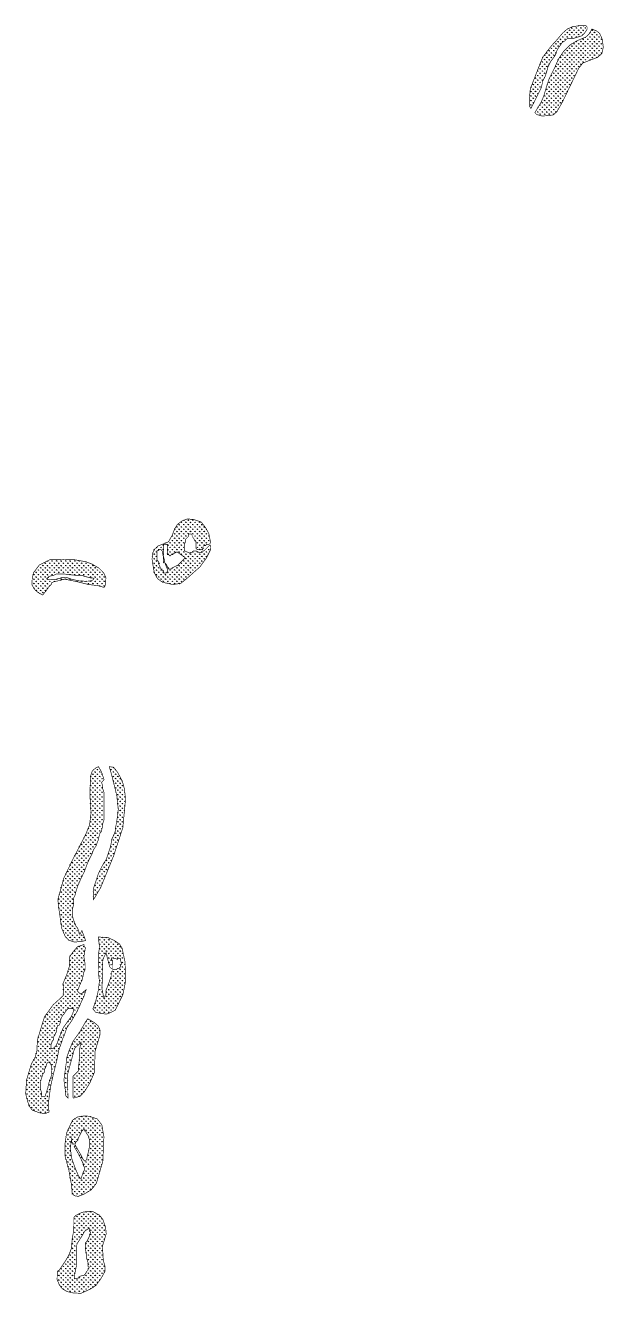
# Model space of a CAD drawing. Header units: metres. Extents: x 319750 to 415268, y 1725605 to 1842937.
# Drawn here: x 356991 to 358793, y 1748315 to 1752269 of the extents above; entities that cross this region are included whole.
import ezdxf

# ---------------------------------------------------------------- set-up
doc = ezdxf.new("R2010")
doc.units = ezdxf.units.M
doc.header["$MEASUREMENT"] = 0
doc.layers.add('MANGROOVES BUFFER ZONE', color=120, linetype='Continuous')

msp = doc.modelspace()

# ---------------------------------------------------------------- hatches: boundary and pattern name
at = {"layer": 'MANGROOVES BUFFER ZONE'}
h = msp.add_hatch(dxfattribs=at)
h.set_pattern_fill('GRASS', color=256, scale=10)
h.paths.add_polyline_path([(358733.3, 1752244.8), (358741.5, 1752256.9), (358741.5, 1752263), (358737.7, 1752267.9), (358717.1, 1752267.9), (358694.6, 1752264.5), (358678.7, 1752256.9), (358664.5, 1752244.2), (358644, 1752220), (358631.9, 1752207.1), (358618, 1752189.8), (358602.8, 1752168.9), (358585.9, 1752126.5), (358564.4, 1752071.1), (358561.1, 1752038.7), (358561, 1752018.3), (358566.2, 1752010.1), (358574.4, 1752026.3), (358582.5, 1752042.5), (358590.7, 1752058.7), (358598.9, 1752074.9), (358603, 1752095.2), (358611.2, 1752111.4), (358615.3, 1752123.5), (358619.4, 1752139.7), (358627.6, 1752155.9), (358639.8, 1752172.1), (358643.9, 1752180.2), (358648, 1752192.4), (358656.1, 1752204.5), (358664.3, 1752216.6), (358672.4, 1752220.7), (358680.6, 1752228.8), (358700.8, 1752228.7), (358713, 1752232.7), (358725.2, 1752236.7)])
h = msp.add_hatch(dxfattribs=at)
h.set_pattern_fill('GRASS', color=256, scale=10)
h.paths.add_polyline_path([(358753, 1752161.3), (358774.8, 1752169.8), (358787.3, 1752181), (358791.7, 1752200.7), (358788.6, 1752225.5), (358780.4, 1752243.8), (358771, 1752251.5), (358756, 1752257.5), (358749.6, 1752244.7), (358737.4, 1752232.6), (358708.9, 1752220.5), (358688.6, 1752208.4), (358668.2, 1752188.2), (358651.9, 1752163.9), (358639.7, 1752135.6), (358623.3, 1752103.2), (358615.1, 1752078.9), (358606.9, 1752050.5), (358598.7, 1752030.3), (358586.5, 1752010), (358578.5, 1751996.8), (358584, 1751991.1), (358599.3, 1751986.7), (358612, 1751986.9), (358635.1, 1751989.5), (358646.8, 1751999.2), (358663.7, 1752028.6), (358715.4, 1752135.8), (358728.5, 1752151.7)])
h = msp.add_hatch(dxfattribs=at)
h.set_pattern_fill('GRASS', color=256, scale=10)
h.paths.add_polyline_path([(357555.5, 1750608.9), (357568.4, 1750634.5), (357567.7, 1750648.6), (357563.5, 1750646.5), (357559.5, 1750642.5), (357551.3, 1750634.4), (357547.2, 1750630.4), (357543.2, 1750630.4), (357539.1, 1750626.3), (357531, 1750626.4), (357522.9, 1750630.5), (357514.8, 1750630.5), (357510.7, 1750626.4), (357506.7, 1750626.5), (357503.8, 1750623.6), (357486.4, 1750631), (357486.4, 1750634.6), (357486.4, 1750638.7), (357486.4, 1750642.8), (357486.5, 1750646.8), (357486.5, 1750650.9), (357490.6, 1750659), (357490.6, 1750663), (357490.6, 1750667.1), (357494.7, 1750671.1), (357498.7, 1750675.2), (357498.8, 1750683.3), (357502.8, 1750683.3), (357506.9, 1750683.3), (357510.9, 1750679.2), (357510.9, 1750675.1), (357514.9, 1750671.1), (357519, 1750662.9), (357523, 1750658.9), (357523, 1750654.8), (357523, 1750650.7), (357523, 1750646.7), (357522.9, 1750642.6), (357522.9, 1750638.6), (357527, 1750634.5), (357535.1, 1750634.5), (357539.1, 1750634.5), (357543.2, 1750634.4), (357543.2, 1750638.5), (357547.3, 1750638.5), (357547.3, 1750642.5), (357547.3, 1750646.6), (357551.4, 1750646.6), (357555.4, 1750650.6), (357563.5, 1750650.6), (357567.4, 1750654.5), (357567, 1750664.1), (357562.8, 1750684.6), (357552.6, 1750703.3), (357539, 1750720.8), (357515.7, 1750728.5), (357495.3, 1750730.3), (357479.5, 1750723.9), (357465.8, 1750714.1), (357457, 1750700.7), (357448.5, 1750678.9), (357437.3, 1750659.1), (357421, 1750652.2), (357404.9, 1750646.1), (357392.3, 1750634.5), (357387.1, 1750621.4), (357386.1, 1750604.2), (357389.2, 1750583.3), (357393, 1750562.9), (357402.8, 1750544.1), (357418.8, 1750532.7), (357450.5, 1750525.8), (357475.3, 1750529.3), (357495.5, 1750545.5), (357535.3, 1750580.9)])
h.paths.add_polyline_path([(357489.3, 1750609.2), (357482.2, 1750602.2), (357474.1, 1750594.1), (357466, 1750586), (357457.8, 1750582), (357449.7, 1750578), (357445.6, 1750573.9), (357441.6, 1750574), (357437.5, 1750574), (357437.5, 1750578), (357433.5, 1750582.1), (357429.5, 1750590.2), (357425.4, 1750594.3), (357433.5, 1750574), (357433.5, 1750569.9), (357433.4, 1750565.9), (357429.4, 1750561.8), (357425.3, 1750561.8), (357421.3, 1750561.9), (357421.3, 1750565.9), (357421.3, 1750570), (357417.2, 1750570), (357417.2, 1750574), (357413.7, 1750574.1), (357406.5, 1750590.3), (357409.2, 1750590.3), (357405.2, 1750598.4), (357401.1, 1750602.5), (357401.1, 1750606.6), (357401.2, 1750618.7), (357401.2, 1750626.8), (357401.2, 1750630.9), (357405.3, 1750630.9), (357409.3, 1750634.9), (357413.4, 1750634.9), (357417.4, 1750630.8), (357421.4, 1750610.5), (357421.4, 1750598.4), (357421.4, 1750594.3), (357425.4, 1750598.4), (357421.4, 1750614.6), (357421.5, 1750638.9), (357421.5, 1750643), (357421.6, 1750651.1), (357425.6, 1750651.1), (357429.7, 1750651.1), (357433.7, 1750651.1), (357433.7, 1750647), (357433.7, 1750634.8), (357433.7, 1750630.8), (357433.6, 1750622.7), (357433.6, 1750618.6), (357437.7, 1750618.6), (357441.7, 1750614.5), (357445.8, 1750618.6), (357449.9, 1750618.6), (357453.9, 1750622.6), (357462, 1750626.6), (357463.9, 1750627.5)], flags=16)
h = msp.add_hatch(dxfattribs=at)
h.set_pattern_fill('GRASS', color=256, scale=10)
h.paths.add_polyline_path([(357220.7, 1750576.8), (357199.1, 1750589.4), (357179.8, 1750596.9), (357144.6, 1750603), (357109.6, 1750603.9), (357067.2, 1750602.9), (357034.6, 1750586.4), (357016.2, 1750561.7), (357012.5, 1750543.2), (357012.1, 1750524.2), (357020.2, 1750510.2), (357032.2, 1750500), (357045.3, 1750493.1), (357056, 1750506.4), (357064.2, 1750518.5), (357068.2, 1750522.6), (357072.3, 1750526.6), (357072.3, 1750530.7), (357080.4, 1750534.7), (357100.7, 1750538.7), (357112.9, 1750542.7), (357133.2, 1750538.5), (357153.5, 1750534.4), (357185.9, 1750526.2), (357218.3, 1750522), (357236.4, 1750516.8), (357241.5, 1750526.5), (357242.1, 1750547.1), (357235.5, 1750561.7)])
h.paths.add_polyline_path([(357149.5, 1750554.7), (357165.7, 1750554.7), (357177.8, 1750550.6), (357194.1, 1750546.4), (357198.1, 1750546.4), (357205.3, 1750545.2), (357203.2, 1750540.9), (357193.6, 1750536.5), (357176.4, 1750536), (357156.3, 1750537.5), (357134.6, 1750542.4), (357119.4, 1750547.8), (357103.2, 1750546.8), (357080.8, 1750540.7), (357063.2, 1750541.7), (357058, 1750544.7), (357060.2, 1750546.9), (357064.3, 1750546.9), (357064.3, 1750551), (357080.5, 1750555), (357088.6, 1750559), (357108.9, 1750558.9), (357145.4, 1750554.7)], flags=16)
h = msp.add_hatch(dxfattribs=at)
h.set_pattern_fill('GRASS', color=256, scale=10)
h.paths.add_polyline_path([(357231.8, 1749771.5), (357231.9, 1749779.6), (357236, 1749791.7), (357236, 1749808), (357236.1, 1749828.2), (357236.2, 1749856.6), (357236.3, 1749876.9), (357232.3, 1749889.1), (357232.3, 1749897.2), (357228.5, 1749908.7), (357236.4, 1749917.5), (357228.4, 1749941.9), (357219.2, 1749957.8), (357212.8, 1749955.6), (357199.9, 1749945.1), (357193.5, 1749925.4), (357193.8, 1749907.9), (357192.2, 1749879.9), (357193.8, 1749838.9), (357196, 1749815.2), (357191.3, 1749776.3), (357178.6, 1749745.4), (357140.5, 1749671.6), (357111, 1749610.6), (357092.4, 1749543.4), (357097, 1749505.2), (357104.5, 1749454.2), (357115.3, 1749428.7), (357126.4, 1749416.7), (357144.2, 1749411.2), (357164.2, 1749412.8), (357179, 1749415.9), (357177.9, 1749418.7), (357167.4, 1749447), (357161.2, 1749434.9), (357153.7, 1749455.3), (357149.6, 1749459.4), (357141.6, 1749479.7), (357137.6, 1749491.9), (357137.6, 1749495.9), (357137.6, 1749512.2), (357141.7, 1749528.4), (357141.8, 1749536.5), (357141.8, 1749548.7), (357145.9, 1749556.8), (357150, 1749573), (357154.1, 1749585.1), (357166.4, 1749613.5), (357174.6, 1749629.7), (357186.8, 1749662.1), (357199.1, 1749686.4), (357203.2, 1749698.5), (357211.4, 1749710.7), (357215.5, 1749722.8), (357219.5, 1749730.9), (357219.6, 1749735), (357223.7, 1749751.2), (357227.7, 1749755.2)])
h = msp.add_hatch(dxfattribs=at)
h.set_pattern_fill('GRASS', color=256, scale=10)
h.paths.add_polyline_path([(357293.4, 1749913), (357278.9, 1749939.9), (357266.3, 1749956), (357252.8, 1749958), (357260.8, 1749929.6), (357276.8, 1749864.6), (357276.8, 1749860.5), (357280.7, 1749824), (357276.5, 1749791.6), (357272.4, 1749767.3), (357272.4, 1749759.1), (357264.2, 1749738.9), (357260.1, 1749730.8), (357260.1, 1749726.7), (357256, 1749706.5), (357243.7, 1749670), (357231.4, 1749649.8), (357219.2, 1749625.5), (357211, 1749601.2), (357202.8, 1749576.8), (357202.7, 1749552.5), (357202.6, 1749543.2), (357207.4, 1749549.5), (357215.4, 1749563.2), (357225.8, 1749580.8), (357266.2, 1749679.8), (357294.9, 1749767.6), (357303.5, 1749857.5), (357299.6, 1749889.2)])
h = msp.add_hatch(dxfattribs=at)
h.set_pattern_fill('GRASS', color=256, scale=10)
h.paths.add_polyline_path([(357169.3, 1749297), (357173.4, 1749317.3), (357177.5, 1749325.4), (357177.6, 1749333.5), (357177.6, 1749341.6), (357173.6, 1749366), (357177.8, 1749390.3), (357177.8, 1749394.4), (357173.7, 1749398.4), (357173.7, 1749403.2), (357172, 1749403), (357153.3, 1749396.3), (357139.4, 1749380), (357129.2, 1749365.3), (357127.9, 1749334.3), (357120.2, 1749309.5), (357108.7, 1749282.3), (357110.3, 1749245.4), (357104.6, 1749239.8), (357077.4, 1749214.9), (357050.9, 1749178.4), (357028.8, 1749105.8), (357027.1, 1749072.2), (357022.2, 1749053.3), (357009.7, 1749030.5), (356994.8, 1748980.7), (356992.3, 1748937.9), (357002.1, 1748901.1), (357012.9, 1748887.1), (357036.8, 1748878.4), (357053, 1748876.5), (357065.2, 1748881.1), (357062.4, 1748903.9), (357066.6, 1748936.4), (357070.8, 1748964.7), (357079, 1749001.2), (357087.2, 1749033.6), (357095.5, 1749074.2), (357107.8, 1749110.6), (357111.9, 1749118.7), (357120.1, 1749143.1), (357136.4, 1749167.3), (357152.7, 1749195.7), (357169.1, 1749232.1), (357173.2, 1749240.2), (357180.9, 1749263), (357172.4, 1749255.5), (357166.6, 1749250.1), (357160.8, 1749251.2), (357153.1, 1749258.1)])
h.paths.add_polyline_path([(357141.1, 1749204), (357140, 1749190.6), (357133.5, 1749177.2), (357122.6, 1749163), (357109.2, 1749143.9), (357095.8, 1749111.6), (357088.5, 1749090.6), (357079.5, 1749080.8), (357071.2, 1749078.3), (357071.2, 1749090.5), (357075.3, 1749102.7), (357079.4, 1749106.7), (357079.4, 1749114.8), (357087.6, 1749131), (357087.6, 1749135.1), (357091.7, 1749151.3), (357095.8, 1749151.3), (357099.9, 1749159.4), (357099.9, 1749167.5), (357108.1, 1749183.7), (357112.1, 1749187.7), (357120.3, 1749199.9), (357123.7, 1749203.2)], flags=16)
h.paths.add_polyline_path([(357062.4, 1749037.3), (357069.1, 1749033.1), (357072.9, 1749024.1), (357073.8, 1749011.4), (357072.5, 1748994.7), (357065.7, 1748976.4), (357061.2, 1748957.4), (357056.4, 1748941.1), (357052.6, 1748930.5), (357042.3, 1748928.6), (357042.3, 1748940.5), (357038.3, 1748952.7), (357038.3, 1748956.7), (357038.3, 1748964.9), (357038.4, 1748977), (357042.5, 1748989.2), (357046.6, 1749001.3), (357050.6, 1749005.4), (357050.7, 1749013.5), (357054.8, 1749021.6), (357058.9, 1749033.7)], flags=16)
h = msp.add_hatch(dxfattribs=at)
h.set_pattern_fill('GRASS', color=256, scale=10)
h.paths.add_polyline_path([(357303.1, 1749287.2), (357302, 1749348.1), (357292.4, 1749392.7), (357284.1, 1749405.8), (357267.9, 1749416.2), (357249, 1749424.9), (357238.1, 1749426.1), (357218.4, 1749426.7), (357222.4, 1749394.2), (357218.2, 1749369.9), (357218.2, 1749349.6), (357218.1, 1749321.2), (357222, 1749288.7), (357217.8, 1749256.3), (357209.6, 1749223.9), (357201.7, 1749203), (357209.7, 1749192.8), (357228.6, 1749188), (357245.1, 1749186.8), (357255.7, 1749190.9), (357271.4, 1749198.9), (357295.2, 1749247.4)])
h.paths.add_polyline_path([(357242.1, 1749248.1), (357236, 1749236), (357233.1, 1749250.1), (357230.1, 1749264.2), (357231.9, 1749330), (357232.8, 1749357), (357242.6, 1749377.9), (357246.6, 1749361.7), (357254.6, 1749333.2), (357258.7, 1749329.2), (357262.7, 1749329.2), (357262.7, 1749333.2), (357262.8, 1749341.3), (357262.8, 1749345.4), (357262.8, 1749353.5), (357258.8, 1749357.6), (357258.8, 1749361.6), (357262.8, 1749361.6), (357279, 1749357.5), (357279.1, 1749359.8), (357287.2, 1749360.1), (357287.2, 1749357.5), (357291.2, 1749341.2), (357287.1, 1749341.2), (357287.1, 1749333.1), (357283, 1749329.1), (357278.9, 1749329.1), (357274.9, 1749325.1), (357270.8, 1749325.1), (357266.8, 1749325.1), (357262.7, 1749325.1), (357262.7, 1749321), (357258.6, 1749317), (357258.6, 1749312.9), (357258.6, 1749308.9), (357258.6, 1749304.8), (357250.4, 1749280.5), (357242.2, 1749260.3)], flags=16)
h = msp.add_hatch(dxfattribs=at)
h.set_pattern_fill('GRASS', color=256, scale=10)
h.paths.add_polyline_path([(357223.6, 1749121.4), (357224.2, 1749136.3), (357217.9, 1749150.2), (357204.9, 1749161), (357185.2, 1749172.1), (357176.9, 1749159.1), (357160.6, 1749130.7), (357140.2, 1749102.4), (357128, 1749074.1), (357119.8, 1749049.8), (357119.7, 1749041.6), (357115.6, 1749013.3), (357111.4, 1748980.8), (357115.4, 1748952.4), (357117.3, 1748932.1), (357123.7, 1748925.4), (357123.3, 1749000.6), (357144.5, 1749079.4), (357164.6, 1749098.3), (357160.4, 1749078), (357160.3, 1749049.6), (357156.1, 1749017.2), (357156.1, 1749013.1), (357156.1, 1749009.1), (357152, 1749005), (357148, 1749001), (357143.9, 1748996.9), (357139.8, 1748992.9), (357139.8, 1748988.8), (357139.8, 1748972.6), (357139.7, 1748960.4), (357139.7, 1748948.3), (357139.6, 1748928), (357140.4, 1748924.9), (357140.8, 1748924.9), (357161.3, 1748930.1), (357176.2, 1748946.1), (357192.5, 1748972.4), (357207, 1749006.5), (357208.2, 1749069.5)])
h = msp.add_hatch(dxfattribs=at)
h.set_pattern_fill('GRASS', color=256, scale=10)
h.paths.add_polyline_path([(357232.6, 1748727.5), (357236, 1748804), (357229.5, 1748841.4), (357215.1, 1748859.9), (357189.3, 1748868.3), (357172.7, 1748868.8), (357153.4, 1748865.8), (357139.3, 1748856.6), (357131.9, 1748842.7), (357119.7, 1748815.9), (357118.9, 1748810.4), (357114.7, 1748782), (357114.7, 1748761.7), (357114.6, 1748745.5), (357126.6, 1748700.8), (357134.6, 1748656.2), (357137.4, 1748626.6), (357144.4, 1748620.3), (357155.9, 1748618.4), (357173.4, 1748625.1), (357196.1, 1748638.4), (357212.4, 1748658.9)])
h.paths.add_polyline_path([(357175.3, 1748700.7), (357171.2, 1748692.6), (357167.1, 1748680.4), (357164.5, 1748672.8), (357157.3, 1748681.1), (357147.3, 1748704.1), (357135.5, 1748737.1), (357131.3, 1748769.6), (357135.1, 1748794.1), (357135.1, 1748790.1), (357135, 1748786), (357139.1, 1748786), (357139.1, 1748781.9), (357143.1, 1748781.9), (357147.2, 1748781.9), (357147.2, 1748786), (357151.3, 1748790), (357155.3, 1748794), (357155.4, 1748798.1), (357159.4, 1748806.2), (357163.5, 1748814.3), (357167.6, 1748822.4), (357171.7, 1748826.4), (357175.7, 1748826.4), (357175.7, 1748822.4), (357179.8, 1748822.4), (357179.8, 1748818.3), (357187.8, 1748806.1), (357191.8, 1748789.9), (357191.8, 1748785.8), (357191.8, 1748781.7), (357191.8, 1748777.7), (357187.7, 1748757.4), (357183.6, 1748741.2), (357183.5, 1748737.2), (357179.5, 1748729.1), (357175.4, 1748729.1), (357171.4, 1748733.1), (357163.3, 1748749.4), (357151.2, 1748769.7), (357147.2, 1748777.9), (357143.1, 1748773.8), (357155.2, 1748753.5), (357171.3, 1748721), (357171.3, 1748716.9), (357175.3, 1748708.8)], flags=16)
h = msp.add_hatch(dxfattribs=at)
h.set_pattern_fill('GRASS', color=256, scale=10)
h.paths.add_polyline_path([(357231.4, 1748463.4), (357238.4, 1748485.7), (357243.2, 1748501.6), (357241.1, 1748522.7), (357232.5, 1748546.6), (357222, 1748559.9), (357200.6, 1748571.4), (357187.6, 1748572.2), (357167.8, 1748568.5), (357148.8, 1748559.3), (357142.3, 1748552.7), (357142.3, 1748542.6), (357142.2, 1748514.2), (357138, 1748489.9), (357133.8, 1748453.4), (357125.7, 1748433.1), (357113.4, 1748412.9), (357097.1, 1748388.6), (357090.7, 1748385), (357090.2, 1748359), (357097.1, 1748342.5), (357107, 1748329.9), (357121.8, 1748321.4), (357141.1, 1748317.1), (357164.6, 1748316.2), (357192, 1748328.4), (357211.3, 1748340.7), (357227.7, 1748363.5), (357239.7, 1748385.4), (357239.5, 1748400.6), (357234.1, 1748418.4)])
h.paths.add_polyline_path([(357186.4, 1748412.6), (357186.4, 1748404.5), (357186.4, 1748400.4), (357190.4, 1748396.4), (357186.4, 1748392.3), (357186.3, 1748388.3), (357182.3, 1748384.2), (357178.2, 1748376.1), (357174.1, 1748372.1), (357170.1, 1748372.1), (357157.9, 1748368.1), (357157.9, 1748364), (357144, 1748361.3), (357145.8, 1748379.9), (357151.1, 1748405.3), (357151.1, 1748423), (357151.1, 1748446.6), (357151.7, 1748469.7), (357167.1, 1748493.9), (357176.6, 1748510.4), (357190.9, 1748519.5), (357190.9, 1748518.1), (357190.9, 1748514), (357190.8, 1748509.9), (357194.9, 1748505.9), (357190.8, 1748497.8), (357190.8, 1748493.7), (357186.7, 1748485.6), (357182.6, 1748477.5), (357178.5, 1748473.5), (357178.5, 1748465.4), (357178.5, 1748453.2), (357182.4, 1748432.9), (357182.4, 1748424.8)], flags=16)

# ---------------------------------------------------------------- linework, layer by layer
at = {"layer": 'MANGROOVES BUFFER ZONE', "const_width": 2}
for points in [[(358733.3, 1752244.8), (358741.5, 1752256.9), (358741.5, 1752263), (358737.7, 1752267.9), (358717.1, 1752267.9), (358694.6, 1752264.5), (358678.7, 1752256.9), (358664.5, 1752244.2), (358644, 1752220), (358631.9, 1752207.1), (358618, 1752189.8), (358602.8, 1752168.9), (358585.9, 1752126.5), (358564.4, 1752071.1), (358561.1, 1752038.7), (358561, 1752018.3), (358566.2, 1752010.1), (358574.4, 1752026.3), (358582.5, 1752042.5), (358590.7, 1752058.7), (358598.9, 1752074.9), (358603, 1752095.2), (358611.2, 1752111.4), (358615.3, 1752123.5), (358619.4, 1752139.7), (358627.6, 1752155.9), (358639.8, 1752172.1), (358643.9, 1752180.2), (358648, 1752192.4), (358656.1, 1752204.5), (358664.3, 1752216.6), (358672.4, 1752220.7), (358680.6, 1752228.8), (358700.8, 1752228.7), (358713, 1752232.7), (358725.2, 1752236.7), (358733.3, 1752244.8)], [(358753, 1752161.3), (358774.8, 1752169.8), (358787.3, 1752181), (358791.7, 1752200.7), (358788.6, 1752225.5), (358780.4, 1752243.8), (358771, 1752251.5), (358756, 1752257.5), (358749.6, 1752244.7), (358737.4, 1752232.6), (358708.9, 1752220.5), (358688.6, 1752208.4), (358668.2, 1752188.2), (358651.9, 1752163.9), (358639.7, 1752135.6), (358623.3, 1752103.2), (358615.1, 1752078.9), (358606.9, 1752050.5), (358598.7, 1752030.3), (358586.5, 1752010), (358578.5, 1751996.8), (358584, 1751991.1), (358599.3, 1751986.7), (358612, 1751986.9), (358635.1, 1751989.5), (358646.8, 1751999.2), (358663.7, 1752028.6), (358715.4, 1752135.8), (358728.5, 1752151.7), (358753, 1752161.3)], [(357555.5, 1750608.9), (357568.4, 1750634.5), (357567.7, 1750648.6), (357563.5, 1750646.5), (357559.5, 1750642.5), (357551.3, 1750634.4), (357547.2, 1750630.4), (357543.2, 1750630.4), (357539.1, 1750626.3), (357531, 1750626.4), (357522.9, 1750630.5), (357514.8, 1750630.5), (357510.7, 1750626.4), (357506.7, 1750626.5), (357503.8, 1750623.6), (357486.4, 1750631), (357486.4, 1750634.6), (357486.4, 1750638.7), (357486.4, 1750642.8), (357486.5, 1750646.8), (357486.5, 1750650.9), (357490.6, 1750659), (357490.6, 1750663), (357490.6, 1750667.1), (357494.7, 1750671.1), (357498.7, 1750675.2), (357498.8, 1750683.3), (357502.8, 1750683.3), (357506.9, 1750683.3), (357510.9, 1750679.2), (357510.9, 1750675.1), (357514.9, 1750671.1), (357519, 1750662.9), (357523, 1750658.9), (357523, 1750654.8), (357523, 1750650.7), (357523, 1750646.7), (357522.9, 1750642.6), (357522.9, 1750638.6), (357527, 1750634.5), (357535.1, 1750634.5), (357539.1, 1750634.5), (357543.2, 1750634.4), (357543.2, 1750638.5), (357547.3, 1750638.5), (357547.3, 1750642.5), (357547.3, 1750646.6), (357551.4, 1750646.6), (357555.4, 1750650.6), (357563.5, 1750650.6), (357567.4, 1750654.5), (357567, 1750664.1), (357562.8, 1750684.6), (357552.6, 1750703.3), (357539, 1750720.8), (357515.7, 1750728.5), (357495.3, 1750730.3), (357479.5, 1750723.9), (357465.8, 1750714.1), (357457, 1750700.7), (357448.5, 1750678.9), (357437.3, 1750659.1), (357421, 1750652.2), (357404.9, 1750646.1), (357392.3, 1750634.5), (357387.1, 1750621.4), (357386.1, 1750604.2), (357389.2, 1750583.3), (357393, 1750562.9), (357402.8, 1750544.1), (357418.8, 1750532.7), (357450.5, 1750525.8), (357475.3, 1750529.3), (357495.5, 1750545.5), (357535.3, 1750580.9), (357555.5, 1750608.9)], [(357489.3, 1750609.2), (357482.2, 1750602.2), (357474.1, 1750594.1), (357466, 1750586), (357457.8, 1750582), (357449.7, 1750578), (357445.6, 1750573.9), (357441.6, 1750574), (357437.5, 1750574), (357437.5, 1750578), (357433.5, 1750582.1), (357429.5, 1750590.2), (357425.4, 1750594.3), (357433.5, 1750574), (357433.5, 1750569.9), (357433.4, 1750565.9), (357429.4, 1750561.8), (357425.3, 1750561.8), (357421.3, 1750561.9), (357421.3, 1750565.9), (357421.3, 1750570), (357417.2, 1750570), (357417.2, 1750574), (357413.7, 1750574.1), (357406.5, 1750590.3), (357409.2, 1750590.3), (357405.2, 1750598.4), (357401.1, 1750602.5), (357401.1, 1750606.6), (357401.2, 1750618.7), (357401.2, 1750626.8), (357401.2, 1750630.9), (357405.3, 1750630.9), (357409.3, 1750634.9), (357413.4, 1750634.9), (357417.4, 1750630.8), (357421.4, 1750610.5), (357421.4, 1750598.4), (357421.4, 1750594.3), (357425.4, 1750598.4), (357421.4, 1750614.6), (357421.5, 1750638.9), (357421.5, 1750643), (357421.6, 1750651.1), (357425.6, 1750651.1), (357429.7, 1750651.1), (357433.7, 1750651.1), (357433.7, 1750647), (357433.7, 1750634.8), (357433.7, 1750630.8), (357433.6, 1750622.7), (357433.6, 1750618.6), (357437.7, 1750618.6), (357441.7, 1750614.5), (357445.8, 1750618.6), (357449.9, 1750618.6), (357453.9, 1750622.6), (357462, 1750626.6), (357463.9, 1750627.5), (357489.3, 1750609.2)], [(357220.7, 1750576.8), (357199.1, 1750589.4), (357179.8, 1750596.9), (357144.6, 1750603), (357109.6, 1750603.9), (357067.2, 1750602.9), (357034.6, 1750586.4), (357016.2, 1750561.7), (357012.5, 1750543.2), (357012.1, 1750524.2), (357020.2, 1750510.2), (357032.2, 1750500), (357045.3, 1750493.1), (357056, 1750506.4), (357064.2, 1750518.5), (357068.2, 1750522.6), (357072.3, 1750526.6), (357072.3, 1750530.7), (357080.4, 1750534.7), (357100.7, 1750538.7), (357112.9, 1750542.7), (357133.2, 1750538.5), (357153.5, 1750534.4), (357185.9, 1750526.2), (357218.3, 1750522), (357236.4, 1750516.8), (357241.5, 1750526.5), (357242.1, 1750547.1), (357235.5, 1750561.7), (357220.7, 1750576.8)], [(357149.5, 1750554.7), (357165.7, 1750554.7), (357177.8, 1750550.6), (357194.1, 1750546.4), (357198.1, 1750546.4), (357205.3, 1750545.2), (357203.2, 1750540.9), (357193.6, 1750536.5), (357176.4, 1750536), (357156.3, 1750537.5), (357134.6, 1750542.4), (357119.4, 1750547.8), (357103.2, 1750546.8), (357080.8, 1750540.7), (357063.2, 1750541.7), (357058, 1750544.7), (357060.2, 1750546.9), (357064.3, 1750546.9), (357064.3, 1750551), (357080.5, 1750555), (357088.6, 1750559), (357108.9, 1750558.9), (357145.4, 1750554.7), (357149.5, 1750554.7)], [(357231.8, 1749771.5), (357231.9, 1749779.6), (357236, 1749791.7), (357236, 1749808), (357236.1, 1749828.2), (357236.2, 1749856.6), (357236.3, 1749876.9), (357232.3, 1749889.1), (357232.3, 1749897.2), (357228.5, 1749908.7), (357236.4, 1749917.5), (357228.4, 1749941.9), (357219.2, 1749957.8), (357212.8, 1749955.6), (357199.9, 1749945.1), (357193.5, 1749925.4), (357193.8, 1749907.9), (357192.2, 1749879.9), (357193.8, 1749838.9), (357196, 1749815.2), (357191.3, 1749776.3), (357178.6, 1749745.4), (357140.5, 1749671.6), (357111, 1749610.6), (357092.4, 1749543.4), (357097, 1749505.2), (357104.5, 1749454.2), (357115.3, 1749428.7), (357126.4, 1749416.7), (357144.2, 1749411.2), (357164.2, 1749412.8), (357179, 1749415.9), (357177.9, 1749418.7), (357167.4, 1749447), (357161.2, 1749434.9), (357153.7, 1749455.3), (357149.6, 1749459.4), (357141.6, 1749479.7), (357137.6, 1749491.9), (357137.6, 1749495.9), (357137.6, 1749512.2), (357141.7, 1749528.4), (357141.8, 1749536.5), (357141.8, 1749548.7), (357145.9, 1749556.8), (357150, 1749573), (357154.1, 1749585.1), (357166.4, 1749613.5), (357174.6, 1749629.7), (357186.8, 1749662.1), (357199.1, 1749686.4), (357203.2, 1749698.5), (357211.4, 1749710.7), (357215.5, 1749722.8), (357219.5, 1749730.9), (357219.6, 1749735), (357223.7, 1749751.2), (357227.7, 1749755.2), (357231.8, 1749771.5)], [(357293.4, 1749913), (357278.9, 1749939.9), (357266.3, 1749956), (357252.8, 1749958), (357260.8, 1749929.6), (357276.8, 1749864.6), (357276.8, 1749860.5), (357280.7, 1749824), (357276.5, 1749791.6), (357272.4, 1749767.3), (357272.4, 1749759.1), (357264.2, 1749738.9), (357260.1, 1749730.8), (357260.1, 1749726.7), (357256, 1749706.5), (357243.7, 1749670), (357231.4, 1749649.8), (357219.2, 1749625.5), (357211, 1749601.2), (357202.8, 1749576.8), (357202.7, 1749552.5), (357202.6, 1749543.2), (357207.4, 1749549.5), (357215.4, 1749563.2), (357225.8, 1749580.8), (357266.2, 1749679.8), (357294.9, 1749767.6), (357303.5, 1749857.5), (357299.6, 1749889.2), (357293.4, 1749913)], [(357169.3, 1749297), (357173.4, 1749317.3), (357177.5, 1749325.4), (357177.6, 1749333.5), (357177.6, 1749341.6), (357173.6, 1749366), (357177.8, 1749390.3), (357177.8, 1749394.4), (357173.7, 1749398.4), (357173.7, 1749403.2), (357172, 1749403), (357153.3, 1749396.3), (357139.4, 1749380), (357129.2, 1749365.3), (357127.9, 1749334.3), (357120.2, 1749309.5), (357108.7, 1749282.3), (357110.3, 1749245.4), (357104.6, 1749239.8), (357077.4, 1749214.9), (357050.9, 1749178.4), (357028.8, 1749105.8), (357027.1, 1749072.2), (357022.2, 1749053.3), (357009.7, 1749030.5), (356994.8, 1748980.7), (356992.3, 1748937.9), (357002.1, 1748901.1), (357012.9, 1748887.1), (357036.8, 1748878.4), (357053, 1748876.5), (357065.2, 1748881.1), (357062.4, 1748903.9), (357066.6, 1748936.4), (357070.8, 1748964.7), (357079, 1749001.2), (357087.2, 1749033.6), (357095.5, 1749074.2), (357107.8, 1749110.6), (357111.9, 1749118.7), (357120.1, 1749143.1), (357136.4, 1749167.3), (357152.7, 1749195.7), (357169.1, 1749232.1), (357173.2, 1749240.2), (357180.9, 1749263), (357172.4, 1749255.5), (357166.6, 1749250.1), (357160.8, 1749251.2), (357153.1, 1749258.1), (357169.3, 1749297)], [(357303.1, 1749287.2), (357302, 1749348.1), (357292.4, 1749392.7), (357284.1, 1749405.8), (357267.9, 1749416.2), (357249, 1749424.9), (357238.1, 1749426.1), (357218.4, 1749426.7), (357222.4, 1749394.2), (357218.2, 1749369.9), (357218.2, 1749349.6), (357218.1, 1749321.2), (357222, 1749288.7), (357217.8, 1749256.3), (357209.6, 1749223.9), (357201.7, 1749203), (357209.7, 1749192.8), (357228.6, 1749188), (357245.1, 1749186.8), (357255.7, 1749190.9), (357271.4, 1749198.9), (357295.2, 1749247.4), (357303.1, 1749287.2)], [(357242.1, 1749248.1), (357236, 1749236), (357233.1, 1749250.1), (357230.1, 1749264.2), (357231.9, 1749330), (357232.8, 1749357), (357242.6, 1749377.9), (357246.6, 1749361.7), (357254.6, 1749333.2), (357258.7, 1749329.2), (357262.7, 1749329.2), (357262.7, 1749333.2), (357262.8, 1749341.3), (357262.8, 1749345.4), (357262.8, 1749353.5), (357258.8, 1749357.6), (357258.8, 1749361.6), (357262.8, 1749361.6), (357279, 1749357.5), (357279.1, 1749359.8), (357287.2, 1749360.1), (357287.2, 1749357.5), (357291.2, 1749341.2), (357287.1, 1749341.2), (357287.1, 1749333.1), (357283, 1749329.1), (357278.9, 1749329.1), (357274.9, 1749325.1), (357270.8, 1749325.1), (357266.8, 1749325.1), (357262.7, 1749325.1), (357262.7, 1749321), (357258.6, 1749317), (357258.6, 1749312.9), (357258.6, 1749308.9), (357258.6, 1749304.8), (357250.4, 1749280.5), (357242.2, 1749260.3), (357242.1, 1749248.1)], [(357141.1, 1749204), (357140, 1749190.6), (357133.5, 1749177.2), (357122.6, 1749163), (357109.2, 1749143.9), (357095.8, 1749111.6), (357088.5, 1749090.6), (357079.5, 1749080.8), (357071.2, 1749078.3), (357071.2, 1749090.5), (357075.3, 1749102.7), (357079.4, 1749106.7), (357079.4, 1749114.8), (357087.6, 1749131), (357087.6, 1749135.1), (357091.7, 1749151.3), (357095.8, 1749151.3), (357099.9, 1749159.4), (357099.9, 1749167.5), (357108.1, 1749183.7), (357112.1, 1749187.7), (357120.3, 1749199.9), (357123.7, 1749203.2), (357141.1, 1749204)], [(357223.6, 1749121.4), (357224.2, 1749136.3), (357217.9, 1749150.2), (357204.9, 1749161), (357185.2, 1749172.1), (357176.9, 1749159.1), (357160.6, 1749130.7), (357140.2, 1749102.4), (357128, 1749074.1), (357119.8, 1749049.8), (357119.7, 1749041.6), (357115.6, 1749013.3), (357111.4, 1748980.8), (357115.4, 1748952.4), (357117.3, 1748932.1), (357123.7, 1748925.4), (357123.3, 1749000.6), (357144.5, 1749079.4), (357164.6, 1749098.3), (357160.4, 1749078), (357160.3, 1749049.6), (357156.1, 1749017.2), (357156.1, 1749013.1), (357156.1, 1749009.1), (357152, 1749005), (357148, 1749001), (357143.9, 1748996.9), (357139.8, 1748992.9), (357139.8, 1748988.8), (357139.8, 1748972.6), (357139.7, 1748960.4), (357139.7, 1748948.3), (357139.6, 1748928), (357140.4, 1748924.9), (357140.8, 1748924.9), (357161.3, 1748930.1), (357176.2, 1748946.1), (357192.5, 1748972.4), (357207, 1749006.5), (357208.2, 1749069.5), (357223.6, 1749121.4)], [(357062.4, 1749037.3), (357069.1, 1749033.1), (357072.9, 1749024.1), (357073.8, 1749011.4), (357072.5, 1748994.7), (357065.7, 1748976.4), (357061.2, 1748957.4), (357056.4, 1748941.1), (357052.6, 1748930.5), (357042.3, 1748928.6), (357042.3, 1748940.5), (357038.3, 1748952.7), (357038.3, 1748956.7), (357038.3, 1748964.9), (357038.4, 1748977), (357042.5, 1748989.2), (357046.6, 1749001.3), (357050.6, 1749005.4), (357050.7, 1749013.5), (357054.8, 1749021.6), (357058.9, 1749033.7), (357062.4, 1749037.3)], [(357232.6, 1748727.5), (357236, 1748804), (357229.5, 1748841.4), (357215.1, 1748859.9), (357189.3, 1748868.3), (357172.7, 1748868.8), (357153.4, 1748865.8), (357139.3, 1748856.6), (357131.9, 1748842.7), (357119.7, 1748815.9), (357118.9, 1748810.4), (357114.7, 1748782), (357114.7, 1748761.7), (357114.6, 1748745.5), (357126.6, 1748700.8), (357134.6, 1748656.2), (357137.4, 1748626.6), (357144.4, 1748620.3), (357155.9, 1748618.4), (357173.4, 1748625.1), (357196.1, 1748638.4), (357212.4, 1748658.9), (357232.6, 1748727.5)], [(357175.3, 1748700.7), (357171.2, 1748692.6), (357167.1, 1748680.4), (357164.5, 1748672.8), (357157.3, 1748681.1), (357147.3, 1748704.1), (357135.5, 1748737.1), (357131.3, 1748769.6), (357135.1, 1748794.1), (357135.1, 1748790.1), (357135, 1748786), (357139.1, 1748786), (357139.1, 1748781.9), (357143.1, 1748781.9), (357147.2, 1748781.9), (357147.2, 1748786), (357151.3, 1748790), (357155.3, 1748794), (357155.4, 1748798.1), (357159.4, 1748806.2), (357163.5, 1748814.3), (357167.6, 1748822.4), (357171.7, 1748826.4), (357175.7, 1748826.4), (357175.7, 1748822.4), (357179.8, 1748822.4), (357179.8, 1748818.3), (357187.8, 1748806.1), (357191.8, 1748789.9), (357191.8, 1748785.8), (357191.8, 1748781.7), (357191.8, 1748777.7), (357187.7, 1748757.4), (357183.6, 1748741.2), (357183.5, 1748737.2), (357179.5, 1748729.1), (357175.4, 1748729.1), (357171.4, 1748733.1), (357163.3, 1748749.4), (357151.2, 1748769.7), (357147.2, 1748777.9), (357143.1, 1748773.8), (357155.2, 1748753.5), (357171.3, 1748721), (357171.3, 1748716.9), (357175.3, 1748708.8), (357175.3, 1748700.7)], [(357231.4, 1748463.4), (357238.4, 1748485.7), (357243.2, 1748501.6), (357241.1, 1748522.7), (357232.5, 1748546.6), (357222, 1748559.9), (357200.6, 1748571.4), (357187.6, 1748572.2), (357167.8, 1748568.5), (357148.8, 1748559.3), (357142.3, 1748552.7), (357142.3, 1748542.6), (357142.2, 1748514.2), (357138, 1748489.9), (357133.8, 1748453.4), (357125.7, 1748433.1), (357113.4, 1748412.9), (357097.1, 1748388.6), (357090.7, 1748385), (357090.2, 1748359), (357097.1, 1748342.5), (357107, 1748329.9), (357121.8, 1748321.4), (357141.1, 1748317.1), (357164.6, 1748316.2), (357192, 1748328.4), (357211.3, 1748340.7), (357227.7, 1748363.5), (357239.7, 1748385.4), (357239.5, 1748400.6), (357234.1, 1748418.4), (357231.4, 1748463.4)], [(357186.4, 1748412.6), (357186.4, 1748404.5), (357186.4, 1748400.4), (357190.4, 1748396.4), (357186.4, 1748392.3), (357186.3, 1748388.3), (357182.3, 1748384.2), (357178.2, 1748376.1), (357174.1, 1748372.1), (357170.1, 1748372.1), (357157.9, 1748368.1), (357157.9, 1748364), (357144, 1748361.3), (357145.8, 1748379.9), (357151.1, 1748405.3), (357151.1, 1748423), (357151.1, 1748446.6), (357151.7, 1748469.7), (357167.1, 1748493.9), (357176.6, 1748510.4), (357190.9, 1748519.5), (357190.9, 1748518.1), (357190.9, 1748514), (357190.8, 1748509.9), (357194.9, 1748505.9), (357190.8, 1748497.8), (357190.8, 1748493.7), (357186.7, 1748485.6), (357182.6, 1748477.5), (357178.5, 1748473.5), (357178.5, 1748465.4), (357178.5, 1748453.2), (357182.4, 1748432.9), (357182.4, 1748424.8), (357186.4, 1748412.6)]]:
    msp.add_lwpolyline(points, close=True, dxfattribs=at)

doc.saveas('drawing.dxf')
